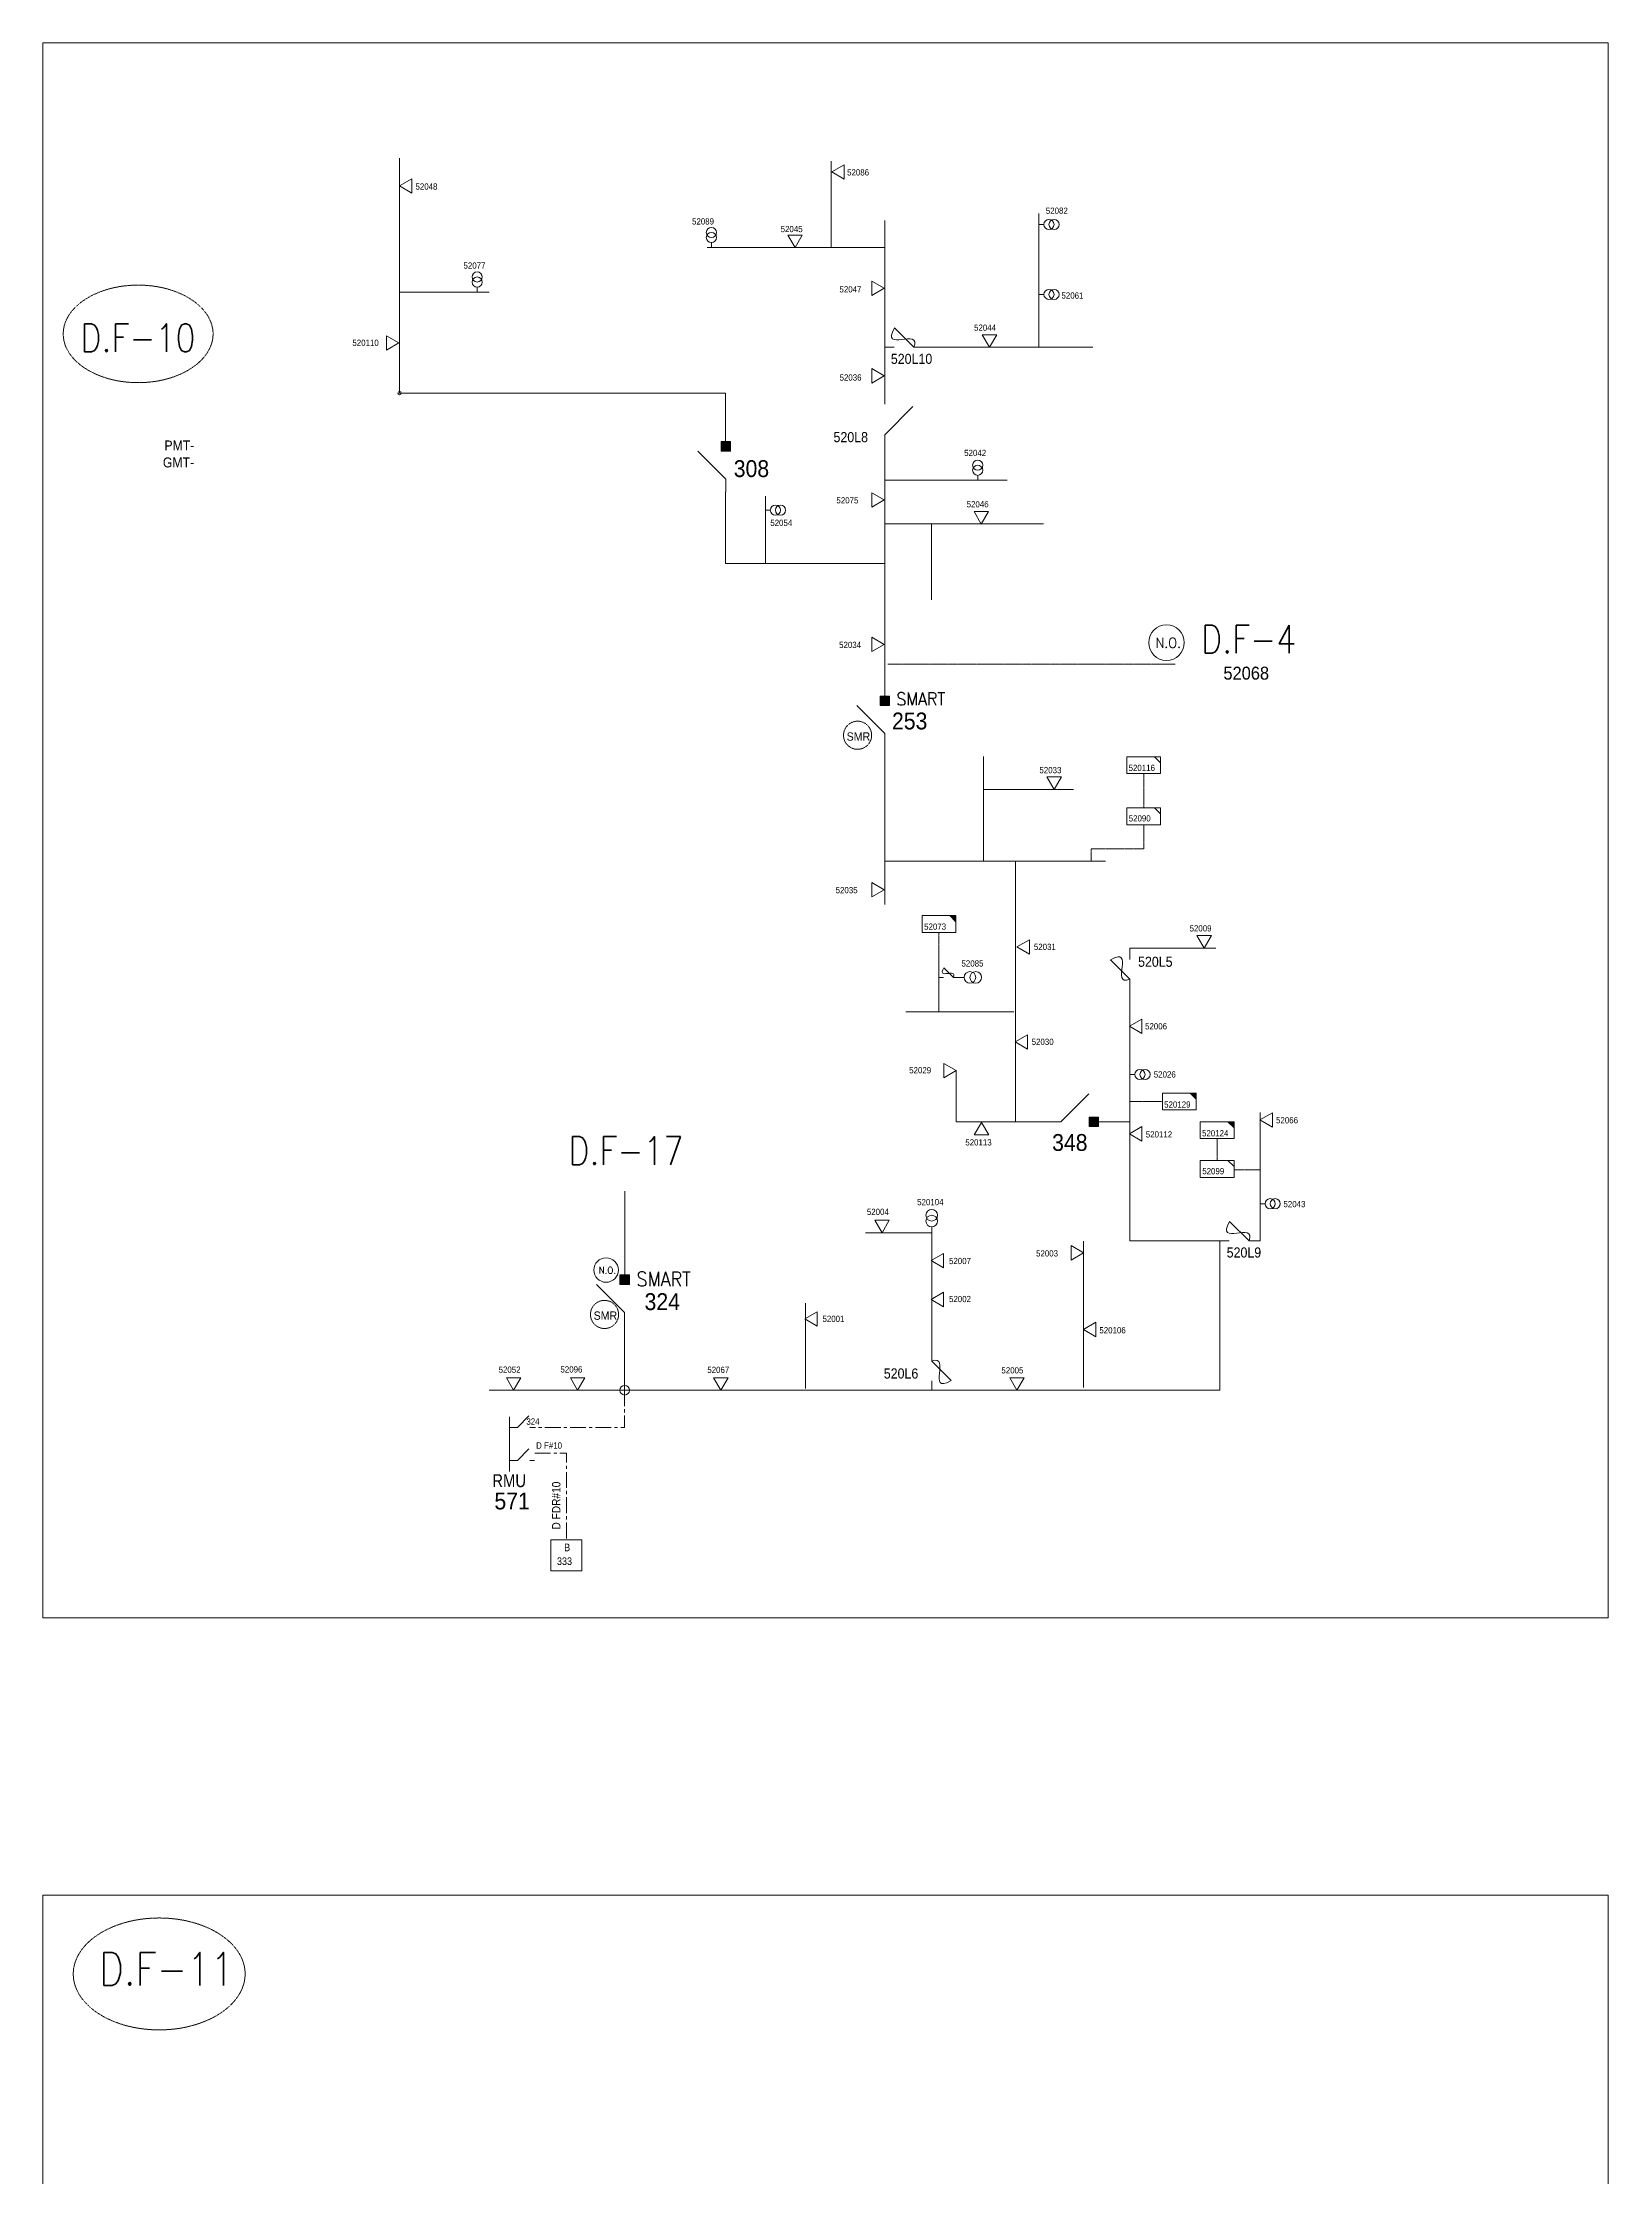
# Model space of a CAD drawing. Header units: metres. Extents: x 65984 to 144644, y -19036 to 23726.
# Drawn here: x 84321 to 85713, y 2855 to 4753 of the extents above; entities that cross this region are included whole.
import ezdxf
from ezdxf.enums import TextEntityAlignment as Align

# ---------------------------------------------------------------- set-up
doc = ezdxf.new("R2010")
doc.units = ezdxf.units.M
doc.header["$MEASUREMENT"] = 0
doc.linetypes.add('( Center )', pattern=[2, 1.25, -0.25, 0.25, -0.25])
doc.linetypes.add('DGN Style 3', pattern=[0.013877, 0, -0.013877])
doc.layers.get('0').update_dxf_attribs({"color": 95, "lineweight": 40})
for name, color, linetype, lineweight in [('ABS', 7, 'Continuous', 40), ('ABS NUMBER', 112, 'Continuous', 30), ('d_eos', 111, 'Continuous', 40), ('d_eos no', 121, 'Continuous', 40), ('d_fco', 5, 'Continuous', 40), ('d_fco text', 95, 'Continuous', 40), ('d_oh branch', 94, 'Continuous', 40), ('d_switch', 95, 'Continuous', 40), ('d_tf', 1, 'Continuous', 40), ('d_tf no', 6, 'Continuous', 40), ('d_ug cable', 95, 'Continuous', 40), ('d_ug tf', 1, 'Continuous', 40), ('FDR  1  16', 234, 'Continuous', 40), ('FDR  2  05', 154, 'Continuous', 40), ('fedr no', 95, 'Continuous', 40), ('GRID STATION  04', 7, 'Continuous', 40), ('Level 37', 7, 'Continuous', 0), ('O H MAIN FEEDER', 4, 'Continuous', 100), ('SW N O', 114, 'Continuous', 30)]:
    doc.layers.add(name, color=color, linetype=linetype, lineweight=lineweight)
doc.styles.add('Style-Arial', font='arial.ttf')
doc.styles.add('Style-ENGINEERING', font='ENGINEERING.shx')
doc.styles.add('Style-msdefault', font='msdefault.shx')
doc.styles.add('Style-simplex', font='simplex.shx')
doc.styles.add('Style-STANDARD', font='STANDARD.shx')

# ---------------------------------------------------------------- blocks, each defined once
blk = doc.blocks.new('*U1054')
at = {"layer": 'd_eos', "color": 7, "linetype": 'Continuous', "lineweight": 13, "ltscale": 0.957512}
for p, q in [((-7.5, 16.5), (-7.5, -15.8)), ((-7.5, 10.1), (-2.8, 10.1)), ((-2.8, 10.1), (4, 3.1)), ((4.6, 10.1), (7.4, 10.1)), ((-7.5, -9.5), (-2.8, -9.5)), ((-2.8, -9.5), (4, -16.5)), ((4.6, -9.5), (7.5, -9.5))]:
    blk.add_line(p, q, dxfattribs=at)
blk = doc.blocks.new('ABS2_1_1')
at = {"color": 0, "linetype": 'ByBlock', "lineweight": -2, "ltscale": 500}
for q in [(-29900, 43500), (0, 0)]:
    blk.add_line((0, 13600), q, dxfattribs=at)
at = {"color": 0, "linetype": 'ByBlock', "lineweight": -2, "ltscale": 500, "flags": 128}
for points in [[(5000, 43600), (-5000, 43600), (-5000, 53600), (5000, 53600)], [(3791, 49653), (3791, 49653), (3791, 49653)]]:
    blk.add_lwpolyline(points, close=True, dxfattribs=at)
at = {"color": 0, "linetype": 'ByBlock', "lineweight": -2, "ltscale": 500}
for points in [[(5000, 43600), (-5000, 43600), (5000, 53600), (-5000, 53600)], [(3791, 49653), (3791, 49653), (3791, 49653)]]:
    blk.add_solid(points, dxfattribs=at)
blk = doc.blocks.new('TF_8')
at = {"color": 0, "linetype": 'ByBlock', "lineweight": -2}
blk.add_line((6.3, 4.95), (9.9, 1.35), dxfattribs=at)
blk.add_3dface([(-10.1, 4.95), (9.9, 4.95), (9.9, -5.05), (-10.1, -5.05)], dxfattribs=at)
blk = doc.blocks.new('TFU_96')
at = {"layer": 'd_tf', "color": 234, "linetype": 'Continuous', "lineweight": 13, "ltscale": 0.000640143}
blk.add_line((0, 10), (0, 0), dxfattribs=at)
for centre in [(0, 30), (0, 20)]:
    blk.add_circle(centre, 10, dxfattribs=at)
blk = doc.blocks.new('TFU_97')
at = {"layer": 'd_tf', "color": 234, "linetype": 'Continuous', "lineweight": 13, "ltscale": 0.000586314}
blk.add_line((0, 10), (0, 0), dxfattribs=at)
for centre in [(0, 30), (0, 20)]:
    blk.add_circle(centre, 10, dxfattribs=at)
blk = doc.blocks.new('*U1057')
at = {"layer": 'd_fco', "color": 234, "linetype": 'Continuous', "lineweight": 13}
blk.add_line((-4.6, 4.2), (-10.1, 4.2), dxfattribs=at)
at = {"layer": 'd_fco', "color": 234, "linetype": 'Continuous', "lineweight": 13, "flags": 128}
blk.add_lwpolyline([(13, 4.2), (7.1, 4.2), (-4.4, -7.3)], dxfattribs=at)
at = {"layer": 'd_fco', "color": 234, "linetype": 'Continuous', "lineweight": 13}
blk.add_open_spline([(-4.4, -7.3), (-13, 7.7), (11.6, -7.7), (7.1, 4.2)], degree=3, dxfattribs=at)
blk = doc.blocks.new('FUSE01')
at = {"color": 0, "linetype": 'ByBlock', "lineweight": -2}
blk.add_line((0, -17.15), (0, -22.55), dxfattribs=at)
at = {"color": 0, "linetype": 'ByBlock', "lineweight": -2, "flags": 128}
blk.add_lwpolyline([(0, 0.05), (0, -5.75), (-11.2, -16.95)], dxfattribs=at)
at = {"color": 0, "linetype": 'ByBlock', "lineweight": -2}
blk.add_open_spline([(-11.2, -16.95), (3.4, -25.35), (-11.6, -1.35), (0, -5.75)], degree=3, dxfattribs=at)
blk = doc.blocks.new('exist.us-1000kva')
at = {"color": 0, "linetype": 'ByBlock', "lineweight": -2, "flags": 128}
blk.add_lwpolyline([(40, 12.9), (32.8, 20), (40, 20)], close=True, dxfattribs=at)
at = {"color": 0, "linetype": 'ByBlock', "lineweight": -2, "extrusion": (0, 0, -1)}
blk.add_solid([(-40, 12.9), (-32.8, 20), (-40, 20)], dxfattribs=at)
at = {"color": 0, "linetype": 'ByBlock', "lineweight": -2, "xscale": 2, "yscale": 2}
blk.add_blockref('TF_8', (20.2, 10.1), dxfattribs=at)
blk = doc.blocks.new('*U1273')
at = {"layer": 'ABS', "color": 7, "linetype": 'Continuous', "lineweight": 13, "ltscale": 0.369882}
for p, q in [((-8.3, 9.1), (-8.3, 16.6)), ((-8.3, 9.1), (8.3, -7.6)), ((-8.3, -16.6), (-8.3, -9))]:
    blk.add_line(p, q, dxfattribs=at)
blk = doc.blocks.new('*U893')
at = {"layer": 'SW N O', "color": 3, "lineweight": 13}
blk.add_circle((0, 0), 16.8, dxfattribs=at)
at = {"layer": 'SW N O', "color": 3, "lineweight": 13, "style": 'Style-STANDARD'}
blk.add_text('N.O.', height=9.6, dxfattribs=at).set_placement((1.7, -0.2), align=Align.MIDDLE_CENTER)
blk = doc.blocks.new('*U4129')
at = {"layer": 'SW N O', "color": 3, "lineweight": 13, "ltscale": 0.426762}
blk.add_circle((0, 0), 16.8, dxfattribs=at)
at = {"layer": 'SW N O', "color": 3, "lineweight": 13, "style": 'Style-STANDARD'}
blk.add_text('N.O.', height=9.6, dxfattribs=at).set_placement((1.7, -0.2), align=Align.MIDDLE_CENTER)

msp = doc.modelspace()

# ---------------------------------------------------------------- linework, layer by layer
at = {"layer": 'd_oh branch', "color": 234, "linetype": 'Continuous', "lineweight": 13}
for p, q in [((84638, 4588.4), (84638, 4650.6)), ((85021.8, 4571.5), (85021.8, 4647.9)), ((85069.6, 4435.9), (85069.6, 4595.3)), ((85206.5, 4482.5), (85206.5, 4601.3)), ((85069.2, 4571.1), (84911.7, 4571.1)), ((84638, 4531.5), (84717.7, 4531.5)), ((85099.8, 4482.5), (85254.5, 4482.5)), ((85069.6, 4290.2), (85069.6, 4395)), ((84963.3, 4290.4), (84963.3, 4350.2)), ((85070.2, 4364.2), (85178.4, 4364.2)), ((85070.2, 4325.4), (85210.6, 4325.4)), ((85110.9, 4325), (85110.9, 4257.9)), ((85157.4, 4025.5), (85157.4, 4118.5)), ((85157.4, 4089.4), (85237.3, 4089.4)), ((85069.6, 3986.9), (85069.6, 4025.5)), ((85185.6, 4025.5), (85265.7, 4025.5)), ((85287.4, 3948.3), (85363.9, 3948.3)), ((85117.7, 3891.7), (85117.7, 3940.9)), ((85184.2, 3891.7), (85088.2, 3891.7)), ((85132.9, 3793.8), (85132.9, 3839.6)), ((85052.2, 3695.2), (85111.2, 3695.2)), ((85111.2, 3587.2), (85111.2, 3695.2)), ((85246.3, 3557.5), (85246.3, 3687.8)), ((84998.9, 3556.6), (84998.9, 3632.4)), ((84717.8, 3555.1), (84838.2, 3555.1))]:
    msp.add_line(p, q, dxfattribs=at)
at = {"layer": 'd_oh branch', "color": 234, "linetype": 'Continuous', "lineweight": 13, "flags": 128}
for points in [[(85287.4, 3943.1), (85287.4, 3948.3)], [(85287.4, 3793.3), (85287.4, 3915.3)], [(85397.8, 3687.9), (85403.2, 3687.9), (85403.2, 3802)]]:
    msp.add_lwpolyline(points, dxfattribs=at)
at = {"layer": 'd_tf', "color": 234, "linetype": 'Continuous', "lineweight": 13, "ltscale": 0.000640143, "flags": 128}
for points in [[(84649, 4619.6), (84649, 4632.4), (84637.9, 4626)], [(85033.5, 4631.9), (85033.5, 4644.8), (85022.4, 4638.4)], [(84983.3, 4582.2), (84996.1, 4582.2), (84989.7, 4571.1)], [(85057.9, 4528.6), (85057.9, 4541.4), (85069, 4535)], [(84626.4, 4480), (84626.4, 4492.8), (84637.5, 4486.4)], [(85156.2, 4493.6), (85169, 4493.6), (85162.6, 4482.5)], [(85057.9, 4450.7), (85057.9, 4463.5), (85069, 4457.1)], [(85057.9, 4340.3), (85057.9, 4353.1), (85069, 4346.7)], [(85148.9, 4336.4), (85161.7, 4336.4), (85155.3, 4325.3)], [(85057.9, 4211.9), (85057.9, 4224.7), (85069, 4218.3)], [(85213.7, 4100.5), (85226.6, 4100.5), (85220.2, 4089.4)], [(85057.9, 3993.7), (85057.9, 4006.5), (85069, 4000.1)], [(85198.1, 3942.9), (85198.1, 3955.7), (85187, 3949.3)], [(85347.1, 3959.4), (85359.9, 3959.4), (85353.5, 3948.3)], [(85298.2, 3872.3), (85298.2, 3885.1), (85287.1, 3878.7)], [(85196.4, 3858.4), (85196.4, 3871.2), (85185.3, 3864.8)], [(85122, 3832.9), (85122, 3845.7), (85133.1, 3839.3)], [(85414.1, 3789.1), (85414.1, 3801.9), (85403, 3795.5)], [(85149.1, 3782.1), (85161.9, 3782.1), (85155.5, 3793.2)], [(85298.2, 3776.7), (85298.2, 3789.5), (85287.1, 3783.1)], [(85060.7, 3706.3), (85073.5, 3706.3), (85067.1, 3695.2)], [(85235.3, 3670.9), (85235.3, 3683.7), (85246.3, 3677.3)], [(85121.7, 3664), (85121.7, 3676.8), (85110.6, 3670.4)], [(85121.7, 3629.4), (85121.7, 3642.2), (85110.6, 3635.8)], [(85009.4, 3612.1), (85009.4, 3624.9), (84998.3, 3618.5)], [(85257.3, 3602.7), (85257.3, 3615.5), (85246.3, 3609.1)], [(84733, 3566.2), (84745.8, 3566.2), (84739.4, 3555.1)], [(84789.9, 3566.2), (84802.7, 3566.2), (84796.3, 3555.1)], [(84917.3, 3566.2), (84930.1, 3566.2), (84923.7, 3555.1)], [(85180.6, 3566.2), (85193.4, 3566.2), (85187, 3555.1)]]:
    msp.add_lwpolyline(points, close=True, dxfattribs=at)
at = {"layer": 'd_ug cable', "color": 202, "linetype": 'DGN Style 3', "lineweight": 13}
msp.add_line((85327.6, 4200.6), (85072.2, 4200.6), dxfattribs=at)
at = {"layer": 'd_ug cable', "color": 234, "linetype": 'DGN Style 3', "lineweight": 13}
for p, q in [((85299.8, 4103.4), (85299.8, 4072.9)), ((85299.8, 4057.9), (85299.8, 4036.5)), ((85299.8, 4036.5), (85253, 4036.5)), ((85253, 4036.5), (85253, 4025.9)), ((85117.7, 3940.9), (85117.7, 3962.1)), ((85316.3, 3811.9), (85287.4, 3811.9)), ((85365, 3759.4), (85365, 3778.9)), ((85403.3, 3751.2), (85380, 3751.2))]:
    msp.add_line(p, q, dxfattribs=at)
at = {"layer": 'd_ug cable', "color": 2, "linetype": 'DGN Style 3', "lineweight": 13}
for centre in [(85045.3, 4137.5), (84820.3, 3622.5)]:
    msp.add_circle(centre, 12.5, dxfattribs=at)
at = {"layer": 'FDR  1  16', "color": 234, "linetype": '( Center )', "lineweight": 13, "ltscale": 11.250056, "flags": 128}
for points in [[(84838.2, 3555.1), (84838.2, 3522), (84757.1, 3522)], [(84758.2, 3499.1), (84786.5, 3499.1), (84786.5, 3422.2)]]:
    msp.add_lwpolyline(points, dxfattribs=at)
at = {"layer": 'fedr no', "color": 82, "linetype": 'DGN Style 3', "lineweight": 13, "true_color": 0x1dc70e}
for centre, major_axis in [((84405.6, 4494.4), (66.6, 0)), ((84424.3, 3036.1), (76.4, 0))]:
    msp.add_ellipse(centre, major_axis=major_axis, ratio=0.651175, dxfattribs=at)
at = {"layer": 'GRID STATION  04', "color": 234, "linetype": 'Continuous', "lineweight": 13, "ltscale": 0.883398, "flags": 128}
msp.add_lwpolyline([(84772.5, 3394.6), (84772.5, 3422.2), (84800, 3422.2), (84800, 3394.6)], close=True, dxfattribs=at)
at = {"layer": 'O H MAIN FEEDER', "color": 234, "lineweight": 13, "ltscale": 0.747407}
for p, q in [((84638, 4441.8), (84638, 4590.6)), ((84927.9, 4441.8), (84638, 4441.8)), ((84927.9, 4398.6), (84927.9, 4441.8)), ((84927.9, 4290.2), (84927.9, 4353.9)), ((85069.6, 4290.2), (84927.9, 4290.2)), ((85069.6, 4172.2), (85069.6, 4290.2)), ((85069.6, 4025.5), (85069.6, 4127.6)), ((85069.6, 4025.5), (85185.6, 4025.5)), ((85185.6, 3793.8), (85185.6, 4025.5)), ((85217.1, 3793.8), (85132.9, 3793.8)), ((85287.4, 3793.8), (85259, 3793.8)), ((84838.2, 3555.1), (84838.2, 3621.6)), ((84838.2, 3555.1), (85367.5, 3555.1))]:
    msp.add_line(p, q, dxfattribs=at)
at = {"layer": 'O H MAIN FEEDER', "color": 30, "lineweight": 13, "ltscale": 0.747407}
msp.add_line((84838.3, 3655.4), (84838.3, 3732.2), dxfattribs=at)
at = {"layer": 'O H MAIN FEEDER', "color": 140, "lineweight": 13, "ltscale": 0.498271, "flags": 128}
for points in [[(84320.7, 4753.3), (85712.8, 4753.3), (85712.8, 3352.6), (84320.7, 3352.6)], [(84320.7, 3106), (85712.8, 3106), (85712.8, 2129.6), (84320.7, 2129.6)]]:
    msp.add_lwpolyline(points, close=True, dxfattribs=at)
at = {"layer": 'O H MAIN FEEDER', "color": 234, "lineweight": 13, "ltscale": 0.747407, "flags": 128}
msp.add_lwpolyline([(85367.5, 3555.1), (85367.5, 3687.9), (85287.4, 3687.9), (85287.4, 3793.8)], dxfattribs=at)
at = {"layer": 'O H MAIN FEEDER', "color": 234, "lineweight": 13, "ltscale": 0.747407}
for centre, radius in [((84638, 4441.8), 1.47), ((84838.2, 3555.1), 4.23)]:
    msp.add_circle(centre, radius, dxfattribs=at)

# ---------------------------------------------------------------- block references
at = {"layer": 'ABS', "color": 7, "linetype": 'Continuous', "lineweight": 13, "ltscale": 0.369882, "extrusion": (0, 0, -1), "xscale": 1.5, "yscale": 1.5, "zscale": 1.5, "rotation": 180}
msp.add_blockref('*U1273', (-85082, 4418.3), dxfattribs=at)
at = {"layer": 'ABS', "color": 7, "linetype": 'Continuous', "lineweight": 13, "ltscale": 1.244209, "xscale": 0.0008336207878164165, "yscale": 0.0008336207878164165, "zscale": 0.0005520502914677097}
for p, rotation in [((84928.2, 4353.9), 359.9999999999997), ((85214.8, 3793.8), 269.9999999999997)]:
    msp.add_blockref('ABS2_1_1', p, dxfattribs=dict(at, rotation=rotation))
at = {"layer": 'ABS', "color": 2, "linetype": 'Continuous', "lineweight": 13, "ltscale": 1.244209, "xscale": 0.0008336207878164165, "yscale": 0.0008336207878164165, "zscale": 0.0005520502914677097, "rotation": 359.9999999999997}
for p in [(85069.6, 4127.6), (84838.2, 3612.9)]:
    msp.add_blockref('ABS2_1_1', p, dxfattribs=at)
at = {"layer": 'd_eos', "color": 7, "linetype": 'Continuous', "lineweight": 13, "ltscale": 0.957512, "extrusion": (0, 0, -1), "xscale": 1.5, "yscale": 1.5, "zscale": 1.5, "rotation": 180}
msp.add_blockref('*U1054', (-84747, 3507.7), dxfattribs=at)
at = {"layer": 'd_fco', "color": 234, "linetype": 'Continuous', "lineweight": 13, "extrusion": (0, 0, -1), "xscale": 1.5, "yscale": 1.5, "zscale": 1.5, "rotation": 180.0000000006}
for p in [(-85084.8, 4488.8), (-85382.7, 3694.2)]:
    msp.add_blockref('*U1057', p, dxfattribs=at)
at = {"layer": 'd_fco', "color": 234, "linetype": 'Continuous', "lineweight": 13, "xscale": 1.5, "yscale": 1.5, "zscale": 1.5}
for p, rotation in [((85281.1, 3931.2), 270.0000000006), ((85117.5, 3570.3), 90.00000000060005)]:
    msp.add_blockref('*U1057', p, dxfattribs=dict(at, rotation=rotation))
at = {"layer": 'd_tf', "color": 234, "linetype": 'Continuous', "lineweight": 13, "ltscale": 0.000586314, "xscale": 0.45, "yscale": 0.45, "zscale": 0.45}
for p, rotation in [((85206.5, 4591.7), 269.9999999999999), ((84915.3, 4571.1), 359.9999999999999), ((84707, 4531.5), 359.9999999999999), ((85206.5, 4529.5), 269.9999999999999), ((85152.1, 4364.1), 359.9999999999999), ((84963.2, 4337.7), 269.9999999999999), ((85287.4, 3835.8), 269.9999999999998), ((85403.2, 3721), 269.9999999999998)]:
    msp.add_blockref('TFU_97', p, dxfattribs=dict(at, rotation=rotation))
at = {"layer": 'd_tf', "color": 234, "linetype": 'Continuous', "lineweight": 13, "ltscale": 0.000640143, "xscale": 0.5165906421244612, "yscale": 0.5165906421244612, "zscale": 0.5165906421244612}
for p, rotation in [((85134.9, 3922.2), 269.9999999999999), ((85111.2, 3695.2), 359.9999999999999)]:
    msp.add_blockref('TFU_96', p, dxfattribs=dict(at, rotation=rotation))
at = {"layer": 'd_ug tf', "color": 234, "linetype": 'Continuous', "lineweight": 13, "xscale": 1.5006887221057, "yscale": 1.5006887221057, "zscale": 0.4746256625556665}
for p in [(85299.9, 4111), (85299.9, 4065.5), (85365.2, 3751.9)]:
    msp.add_blockref('TF_8', p, dxfattribs=at)
at = {"layer": 'd_ug tf', "color": 234, "linetype": 'Continuous', "lineweight": 13, "xscale": 0.7503443610528501, "yscale": 0.7503443610528501, "zscale": 0.4746256625556665, "rotation": 359.9999999999999}
for p in [(85102.7, 3962.1), (85316.3, 3804.4), (85350, 3778.9)]:
    msp.add_blockref('exist.us-1000kva', p, dxfattribs=at)
at = {"layer": 'FDR  2  05', "color": 234, "linetype": 'Continuous', "lineweight": 13, "xscale": 0.7681720799818282, "yscale": 0.7681720799818282, "zscale": 0.3840860399909141, "rotation": 270}
msp.add_blockref('FUSE01', (85135, 3922.2), dxfattribs=at)
at = {"layer": 'SW N O', "color": 3, "lineweight": 13}
for name, p, xscale, yscale, zscale in [('*U4129', (85320, 4219.9), 0.9426046991505864, 0.9426046991505864, 0.9426046991505864), ('*U893', (84821.7, 3662), 0.647081797571944, 0.647081797571944, 0.647081797571944)]:
    msp.add_blockref(name, p, dxfattribs=dict(at, xscale=xscale, yscale=yscale, zscale=zscale))

# ---------------------------------------------------------------- texts
at = {"layer": 'ABS NUMBER', "color": 7, "lineweight": 13, "style": 'Style-Arial', "width": 0.9}
for s, p in [('308', (84935.2, 4382.1)), ('348', (85218.3, 3782.9))]:
    msp.add_text(s, height=15, dxfattribs=at).set_placement(p, align=Align.TOP_LEFT)
at = {"layer": 'ABS NUMBER', "color": 2, "lineweight": 13, "style": 'Style-Arial', "width": 0.9}
for s, p in [('253', (85075.9, 4157.7)), ('324', (84855.9, 3641.4))]:
    msp.add_text(s, height=15, dxfattribs=at).set_placement(p, align=Align.TOP_LEFT)
at = {"layer": 'd_eos no', "color": 7, "linetype": 'Continuous', "lineweight": 13, "style": 'Style-Arial'}
for s, height, width, p in [('GMT-', 8.84, 0.88, (84427.6, 4384.5)), ('PMT-', 8.84, 0.88, (84429, 4399.6)), ('571', 15, 0.9, (84722.4, 3464.1))]:
    msp.add_text(s, height=height, dxfattribs=dict(at, width=width)).set_placement(p, align=Align.TOP_LEFT)
at = {"layer": 'd_fco text', "color": 234, "linetype": 'Continuous', "lineweight": 13, "style": 'Style-msdefault', "width": 0.916667}
for s, p in [('520L10', (85074.9, 4476.7)), ('520L8', (85023.9, 4407.1)), ('520L5', (85294.7, 3940.6)), ('520L9', (85373.5, 3682.1)), ('520L6', (85068.6, 3574.5))]:
    msp.add_text(s, height=9, dxfattribs=at).set_placement(p, align=Align.TOP_LEFT)
at = {"layer": 'd_switch', "color": 234, "linetype": 'Continuous', "lineweight": 13, "style": 'Style-ENGINEERING', "width": 0.921053}
for s, p in [('324', (84750.8, 3530.1)), ('D F#10', (84759.5, 3508.8))]:
    msp.add_text(s, height=5.7, dxfattribs=at).set_placement(p, align=Align.TOP_LEFT)
at = {"layer": 'd_tf no', "color": 234, "linetype": 'Continuous', "lineweight": 13, "style": 'Style-msdefault', "width": 0.945946}
for s, p in [('52086', (85036, 4640.8)), ('52048', (84652.2, 4628.2)), ('52089', (84898.1, 4597.2)), ('52082', (85212.7, 4606.7)), ('52045', (84976.9, 4590.4)), ('52077', (84694.9, 4557.9)), ('52047', (85029.2, 4536.8)), ('52061', (85226.6, 4531.3)), ('52044', (85148.9, 4502.7)), ('520110', (84596.1, 4489.3)), ('52036', (85029.3, 4458.4)), ('52042', (85140.1, 4391.3)), ('52075', (85026.5, 4349.2)), ('52054', (84967.7, 4329.2)), ('52046', (85142.3, 4345.7)), ('52034', (85028.9, 4220.6)), ('52033', (85207, 4109.3)), ('520116', (85286.3, 4111.3)), ('52090', (85286.4, 4066.4)), ('52035', (85025.8, 4002.6)), ('52073', (85104.5, 3970.1)), ('52009', (85340.5, 3968.6)), ('52031', (85202.1, 3952.1)), ('52085', (85137.7, 3937.4)), ('52006', (85300.9, 3881.5)), ('52030', (85200.1, 3867.7)), ('52029', (85091.2, 3842.4)), ('52026', (85308.7, 3838.7)), ('520129', (85317.9, 3811.9)), ('52066', (85417.4, 3798)), ('520113', (85141.1, 3778.3)), ('520112', (85301.6, 3785.4)), ('520124', (85351.6, 3786.4)), ('52099', (85351.8, 3752.7)), ('520104', (85098.3, 3725.2)), ('52043', (85424, 3723.4)), ('52004', (85053.6, 3716.5)), ('52007', (85126.6, 3672.8)), ('52003', (85204, 3679.6)), ('52002', (85126.6, 3639)), ('52001', (85014.1, 3621.4)), ('520106', (85260.3, 3611.2)), ('52052', (84726.1, 3576.2)), ('52096', (84781.1, 3576.4)), ('52067', (84911.7, 3576)), ('52005', (85173.2, 3575.6))]:
    msp.add_text(s, height=5.55, dxfattribs=at).set_placement(p, align=Align.TOP_LEFT)
at = {"layer": 'd_tf no', "color": 7, "linetype": 'Continuous', "lineweight": 13, "style": 'Style-msdefault', "width": 0.945946}
msp.add_text('52068', height=11.54, dxfattribs=at).set_placement((85370.6, 4198.5), align=Align.TOP_LEFT)
at = {"layer": 'd_tf no', "color": 1, "linetype": 'Continuous', "lineweight": 13, "style": 'Style-msdefault', "width": 0.947368}
for p in [(85035.6, 4140.1), (84810.6, 3625.2)]:
    msp.add_text('SMR', height=7.44, dxfattribs=at).set_placement(p, align=Align.TOP_LEFT)
at = {"layer": 'fedr no', "color": 6, "linetype": 'Continuous', "lineweight": 13, "style": 'Style-STANDARD', "width": 0.909091}
for s, height, p in [('D.F-10', 25.05, (84405.4, 4490.9)), ('D.F-11', 29.32, (84430.9, 3040.6))]:
    msp.add_text(s, height=height, dxfattribs=at).set_placement(p, align=Align.MIDDLE_CENTER)
at = {"layer": 'fedr no', "color": 55, "linetype": 'Continuous', "lineweight": 13, "style": 'Style-STANDARD', "width": 0.909091}
for s, p in [('D.F-4', (85393.1, 4222.9)), ('D.F-17', (84839.4, 3768.1))]:
    msp.add_text(s, height=25.05, dxfattribs=at).set_placement(p, align=Align.MIDDLE_CENTER)
at = {"layer": 'fedr no', "color": 2, "linetype": 'Continuous', "lineweight": 13, "style": 'Style-simplex', "width": 0.909091}
for height, p in [(11.27, (85101.5, 4169.8)), (12.53, (84872.9, 3654))]:
    msp.add_text('SMART', height=height, dxfattribs=at).set_placement(p, align=Align.MIDDLE_CENTER)
at = {"layer": 'GRID STATION  04', "color": 234, "linetype": 'Continuous', "lineweight": 13, "style": 'Style-msdefault', "width": 0.9}
msp.add_text('D FDR#10', height=7.5, rotation=90, dxfattribs=at).set_placement((84773.6, 3431.2), align=Align.TOP_LEFT)
at = {"layer": 'GRID STATION  04', "color": 234, "linetype": 'Continuous', "lineweight": 13, "style": 'Style-msdefault', "width": 0.888889}
for s, p in [('B', (84784.4, 3418.7)), ('333', (84778, 3406.5))]:
    msp.add_text(s, height=6.75, dxfattribs=at).set_placement(p, align=Align.TOP_LEFT)
at = {"layer": 'Level 37', "color": 7, "linetype": 'Continuous', "lineweight": 13, "ltscale": 0.9, "style": 'Style-msdefault', "width": 0.86}
msp.add_text('RMU', height=11.44, rotation=0.0004, dxfattribs=at).set_placement((84750.5, 3480.4), align=Align.TOP_RIGHT)

doc.saveas('drawing.dxf')
